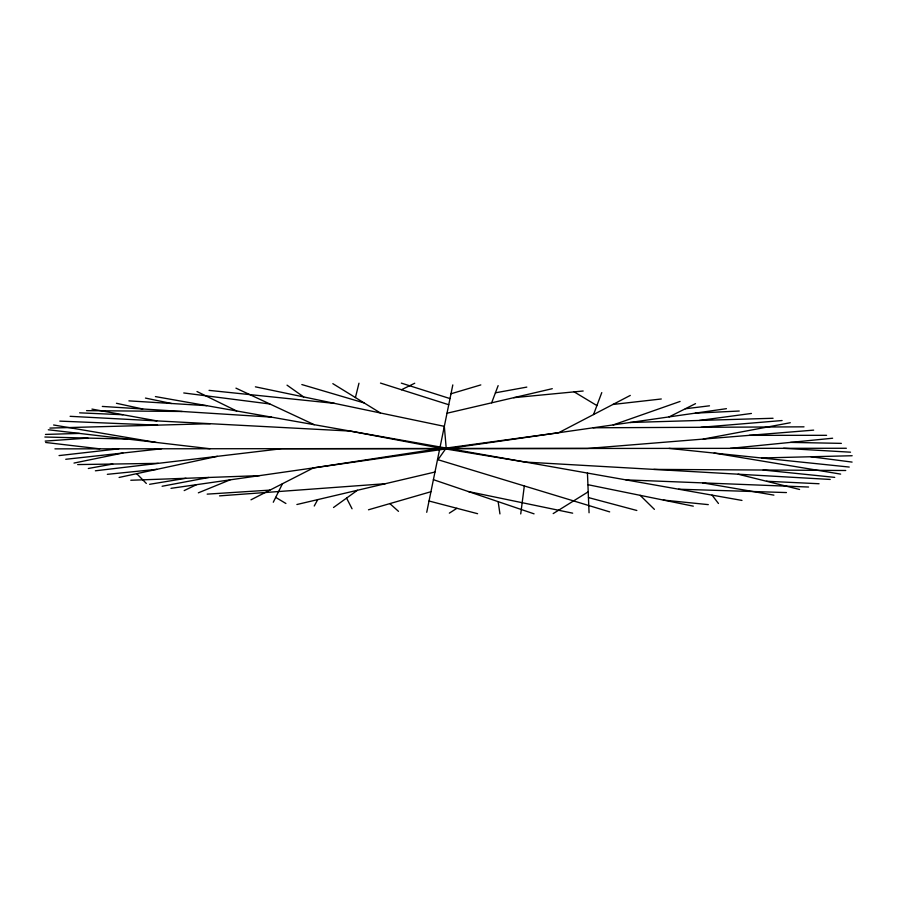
<?xml version="1.0" encoding="UTF-8"?>
<svg xmlns="http://www.w3.org/2000/svg" width="897" height="897" viewBox="0 0 897 897"><rect width="100%" height="100%" fill="white"/><g stroke="black" fill="none" stroke-linecap="round" stroke-linejoin="round"><path stroke-width="1.35" d="M520.731 513.925L524.319 485.95M426.725 512.299L452.806 384.914M355.425 397.562L358.968 383.21M593.534 414.56L601.775 392.606M491.634 402.82L498.138 385.632M273.282 502.242L282.477 483.718M314.242 506.009L317.74 499.607M437.983 459.735L446.19 448.063L444.329 426.344L255.398 386.831M333.516 507.5L357.432 490.267M449.341 513.14L456.898 508.296M553.191 513.589L588.208 491.814M630.288 395.42L558.618 432.735L446.19 448.063M250.981 499.808L313.423 467.909L439.777 448.567M669.106 416.892L695.523 403.65M401.486 389.735L414.739 383.243M184.177 490.592L196.477 484.683M198.349 492.834L230.069 479.861M613.212 424.909L680.094 401.441M450.989 393.772L480.814 384.914M368.488 509.788L430.941 491.724M296.896 504.518L434.978 472.024M447.009 413.225L552.272 388.693M119.099 477.451L217.377 456.338M73.991 463.076L122.855 453.019M162.099 486.264L208.653 477.473M703.282 439.07L790.279 422.734M495.413 392.819L526.808 387.1M88.321 468.492L112.775 464.041M149.597 484.302L185.982 478.28M170.968 488.338L726.424 408.673M699.425 420.446L751.417 413.45M685.342 408.763L709.482 405.814M95.362 470.802L281.849 448.691L587.423 448.466L813.657 430.134M59.056 455.586L118.819 448.814M612.931 404.457L661.291 398.986M65.75 459.286L161.55 448.78M107.337 474.334L156.953 469.31M730.304 448.354L832.629 438.229M513.656 397.685L583.173 391.002M701.039 427.297L782.094 420.536M219.541 495.873L385.262 483.718M45.186 441.089L87.906 438.084M207.173 494.135L269.963 490.11M695.265 413.136L739.251 411.028M130.794 480.254L259.468 475.645M45.478 434.428L79.407 433.419M630.008 422.498L773.068 418.271M49.896 428.082L210.246 423.698M761.475 457.975L852.15 455.732M77.669 464.579L158.276 463.345M593.186 427.779L804.015 426.837M749.253 435.348L826.574 435.325M54.93 448.859L846.342 448.265M653.812 469.389L845.736 470.499M86.561 410.647L182.192 411.476M790.549 442.389L841.352 443.376M44.85 437.018L127.587 439.07M678.614 489.201L786.445 492.565M625.938 479.884L808.578 487.026M59.819 421.119L157.536 425.144M79.631 412.833L122.967 414.739M766.52 481.252L819.062 483.741M70.112 416.32L350.211 431.076L439.81 448.04M830.23 479.447L525.306 462.067L445.562 448.949M783.608 448.309L850.513 452.189M128.91 400.869L206.68 405.668M102.303 406.431L271.354 417.116M663.343 500.066L708.294 504.63M209.046 390.374L334.525 403.381M669.016 448.399L849.235 467.057M763.179 470.028L834.715 477.372M48.315 429.764L210.021 448.747M45.657 442.479L99.746 448.825M183.762 392.964L269.818 403.964M810.854 456.752L852.083 462.09M714.191 453.075L840.646 474.109M53.607 424.987L156.123 442.423M702.687 482.878L773.898 495.133M155.416 396.586L741.976 500.425M91.943 409.099L156.796 420.884M587.916 484.694L693.303 506.166M145.449 398.077L171.484 403.493M468.335 491.534L572.678 513.174M116.453 403.28L142.69 408.987M738.119 474.199L799.575 489.47M429.035 501.008L477.596 513.701M588.443 497.577L636.836 510.483M301.841 384.555L364.115 402.921M437.523 459.578L609.68 511.884M380.474 383.075L448.747 404.726M401.318 383.12L450.002 398.582M433.408 479.682L534.063 513.846M235.945 388.143L314.253 424.707M197.004 391.541L236.651 410.972M275.704 497.364L285.908 503.497M574.147 391.866L596.909 405.579M332.832 383.647L380.451 412.99M287.029 385.161L303.668 396.934M389.87 503.609L398.492 511.346M640.155 495.335L654.406 509.361M136.692 473.672L146.334 483.461M712.061 495.122L718.452 503.486M346.567 498.093L352.05 508.778M498.16 501.658L499.943 513.914M587.445 473.067L589.06 512.77"/></g></svg>
